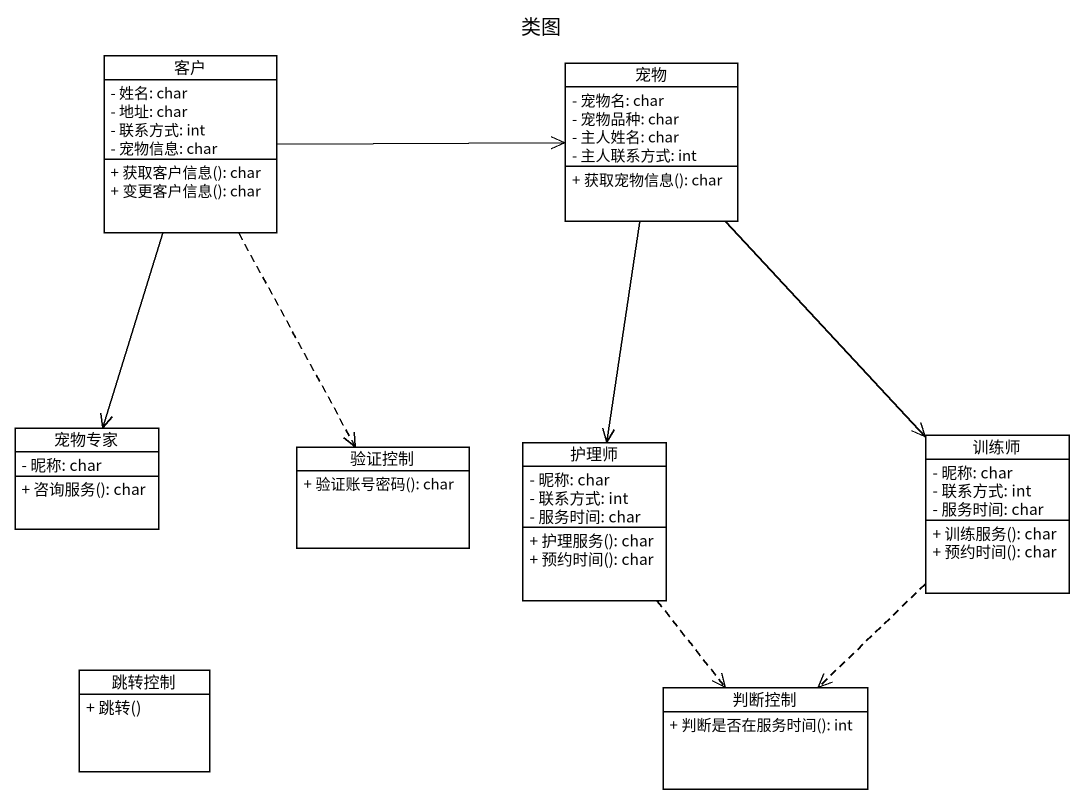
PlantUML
@startuml
title 类图
hide circle
hide empty members
skinparam classAttributeIconSize 0
class 客户 {
  - 姓名: char
  - 地址: char
  - 联系方式: int
  - 宠物信息: char
  + 获取客户信息(): char
  + 变更客户信息(): char
}
class 宠物 {
  - 宠物名: char
  - 宠物品种: char
  - 主人姓名: char
  - 主人联系方式: int
  + 获取宠物信息(): char
}
class 宠物专家 {
  - 昵称: char
  + 咨询服务(): char
}
class 验证控制 {
  + 验证账号密码(): char
}
class 护理师 {
  - 昵称: char
  - 联系方式: int
  - 服务时间: char
  + 护理服务(): char
  + 预约时间(): char
}
class 训练师 {
  - 昵称: char
  - 联系方式: int
  - 服务时间: char
  + 训练服务(): char
  + 预约时间(): char
}
class 跳转控制 {
  + 跳转()
}
class 判断控制 {
  + 判断是否在服务时间(): int
}
客户 -right-> 宠物
客户 --> 宠物专家
客户 ..> 验证控制
宠物 --> 护理师
宠物 --> 训练师
护理师 ..> 判断控制
训练师 ..> 判断控制
@enduml
